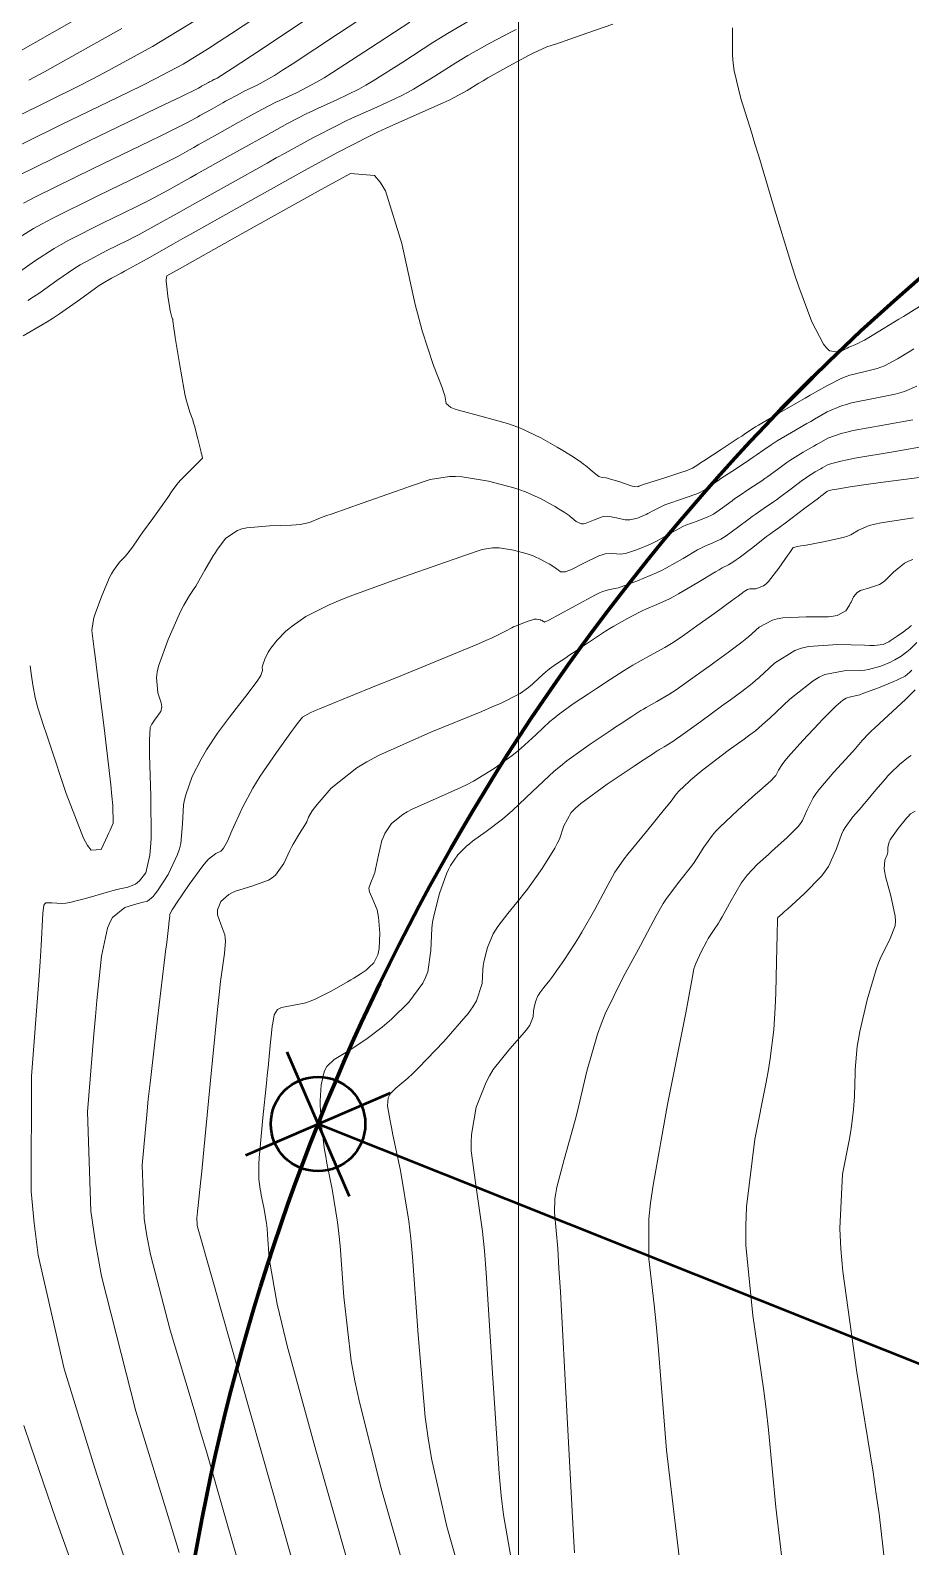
# Model space of a CAD drawing. Header units: millimetres. Extents: x 837475 to 838477, y 1189012 to 1191015.
# Drawn here: x 837651 to 837697, y 1190123.2 to 1190202.4 of the extents above; entities that cross this region are included whole.
import ezdxf

# ---------------------------------------------------------------- set-up
doc = ezdxf.new("R2010")
doc.units = ezdxf.units.MM
doc.header["$LTSCALE"] = 0.3
for name, color, linetype, lineweight in [('Abscisado 100m', 250, 'Continuous', 50), ('COORD', 253, 'Continuous', 20), ('VIA_Curvas', 250, 'Continuous', 80)]:
    doc.layers.add(name, color=color, linetype=linetype, lineweight=lineweight)
doc.layers.add('COTAS 10', color=7, linetype='Continuous', lineweight=9, true_color=0x6e3e2d)
doc.layers.add('COTAS INT', color=7, linetype='Continuous', lineweight=5, true_color=0x9fa19f)

msp = doc.modelspace()

# ---------------------------------------------------------------- linework, layer by layer
at = {"layer": 'Abscisado 100m'}
for p, q in [((837664.418, 1190149.011, 1705.277), (837667.663, 1190141.459, 1705.277)), ((837662.265, 1190143.612, 1705.277), (837669.817, 1190146.857, 1705.277)), ((837666.041, 1190145.235, 1705.277), (837714.683, 1190125.832, 1705.277))]:
    msp.add_line(p, q, dxfattribs=at)
msp.add_circle((837666.041, 1190145.235, 1705.277), 2.466, dxfattribs=at)
at = {"layer": 'COORD'}
msp.add_line((837676.514, 1189013.872), (837676.514, 1191013.872), dxfattribs=at)
at = {"layer": 'COTAS 10'}
for points in [[(837650.072, 1190191.299), (837651.192, 1190191.998), (837651.646, 1190192.246), (837652.162, 1190192.519), (837654.543, 1190193.704), (837656.88, 1190194.837), (837657.368, 1190195.077), (837657.787, 1190195.285), (837658.725, 1190195.769), (837659.339, 1190196.114), (837659.553, 1190196.234), (837659.786, 1190196.365), (837660.789, 1190196.928), (837661.836, 1190197.512), (837662.097, 1190197.657), (837662.345, 1190197.793), (837663.136, 1190198.225), (837663.845, 1190198.591), (837664.041, 1190198.687), (837664.238, 1190198.781), (837664.948, 1190199.098), (837665.969, 1190199.64), (837666.361, 1190199.875), (837666.801, 1190200.147), (837668.788, 1190201.436), (837670.835, 1190202.776)], [(837655.79, 1190202.441), (837652.604, 1190200.646), (837651.761, 1190200.19), (837650.934, 1190199.753)], [(837655.966, 1190122.45), (837655.067, 1190125.151), (837654.74, 1190126.175), (837654.379, 1190127.32), (837652.795, 1190132.45), (837651.435, 1190138.392), (837651.215, 1190140.047), (837651.064, 1190141.706), (837651.085, 1190147.737), (837651.456, 1190152.724), (837651.527, 1190153.726), (837651.582, 1190154.563), (837651.665, 1190156.22), (837651.731, 1190156.663), (837651.776, 1190156.736), (837651.833, 1190156.786), (837652.135, 1190156.787), (837652.666, 1190156.743), (837652.867, 1190156.765), (837653.091, 1190156.802), (837654.094, 1190157.06), (837655.107, 1190157.36), (837655.337, 1190157.423), (837655.545, 1190157.478), (837656.115, 1190157.607), (837656.517, 1190157.766), (837656.62, 1190157.839), (837656.719, 1190157.926), (837657.045, 1190158.347), (837657.268, 1190159.269), (837657.302, 1190159.672), (837657.324, 1190160.139), (837657.304, 1190162.356), (837657.242, 1190164.51), (837657.237, 1190164.936), (837657.237, 1190165.288), (837657.284, 1190165.946), (837657.373, 1190166.12), (837657.4, 1190166.167), (837657.428, 1190166.213), (837657.537, 1190166.377), (837657.654, 1190166.536), (837657.687, 1190166.58), (837657.72, 1190166.623), (837657.84, 1190166.776), (837657.889, 1190167.018), (837657.876, 1190167.117), (837657.852, 1190167.23), (837657.673, 1190167.751), (837657.601, 1190168.55), (837657.645, 1190168.837), (837657.718, 1190169.152), (837658.21, 1190170.531), (837658.791, 1190171.837), (837658.919, 1190172.107), (837659.034, 1190172.338), (837659.328, 1190172.842), (837659.574, 1190173.195), (837659.658, 1190173.33), (837659.749, 1190173.481), (837660.134, 1190174.164), (837660.563, 1190174.898), (837660.681, 1190175.082), (837660.799, 1190175.257), (837661.225, 1190175.82), (837661.833, 1190176.231), (837662.067, 1190176.31), (837662.329, 1190176.374), (837663.51, 1190176.481), (837664.659, 1190176.513), (837664.901, 1190176.53), (837665.111, 1190176.551), (837665.591, 1190176.654), (837666.175, 1190176.886), (837666.449, 1190176.988), (837666.773, 1190177.105), (837668.346, 1190177.664), (837670.042, 1190178.255), (837670.442, 1190178.393), (837670.812, 1190178.52), (837671.895, 1190178.884), (837672.902, 1190179.049), (837673.222, 1190179.05), (837673.561, 1190179.032), (837674.938, 1190178.806), (837676.271, 1190178.451), (837676.582, 1190178.352), (837676.869, 1190178.252), (837677.694, 1190177.886), (837678.279, 1190177.554), (837678.414, 1190177.476), (837678.538, 1190177.403), (837678.886, 1190177.187), (837679.15, 1190177.004), (837679.22, 1190176.951), (837679.289, 1190176.898), (837679.526, 1190176.698), (837679.801, 1190176.585), (837679.894, 1190176.585), (837679.994, 1190176.6), (837680.415, 1190176.769), (837680.884, 1190176.946), (837681.015, 1190176.965), (837681.147, 1190176.972), (837681.623, 1190176.891), (837682.082, 1190176.787), (837682.202, 1190176.78), (837682.318, 1190176.782), (837682.714, 1190176.868), (837683.078, 1190177.023), (837683.174, 1190177.069), (837683.268, 1190177.116), (837683.592, 1190177.299), (837684, 1190177.502), (837684.148, 1190177.562), (837684.31, 1190177.625), (837685.019, 1190177.864), (837685.718, 1190178.106), (837685.874, 1190178.17), (837686.014, 1190178.232), (837686.381, 1190178.446), (837686.763, 1190178.722), (837686.911, 1190178.824), (837687.078, 1190178.937), (837687.834, 1190179.437), (837688.594, 1190179.938), (837688.764, 1190180.052), (837688.915, 1190180.155), (837689.311, 1190180.438), (837689.702, 1190180.707), (837689.85, 1190180.801), (837690.015, 1190180.904), (837690.754, 1190181.345), (837691.559, 1190181.811), (837691.765, 1190181.93), (837691.965, 1190182.045), (837692.628, 1190182.42), (837693.374, 1190182.739), (837693.627, 1190182.817), (837693.898, 1190182.892), (837695.045, 1190183.127), (837696.167, 1190183.353), (837696.423, 1190183.422), (837696.656, 1190183.493), (837697.301, 1190183.775)], [(837697.091, 1190174.721), (837696.861, 1190174.631), (837696.653, 1190174.529), (837696.084, 1190174.058), (837695.633, 1190173.596), (837695.5, 1190173.5), (837695.362, 1190173.416), (837694.835, 1190173.228), (837694.37, 1190173.096), (837694.273, 1190173.049), (837694.189, 1190172.996), (837693.998, 1190172.764), (837693.874, 1190172.491), (837693.832, 1190172.412), (837693.787, 1190172.332), (837693.594, 1190172.03), (837693.147, 1190171.792), (837692.941, 1190171.752), (837692.7, 1190171.723), (837691.529, 1190171.713), (837690.3, 1190171.669), (837690.021, 1190171.619), (837689.769, 1190171.552), (837689.08, 1190171.175), (837688.519, 1190170.681), (837688.347, 1190170.54), (837688.168, 1190170.397), (837687.463, 1190169.869), (837686.703, 1190169.322), (837686.489, 1190169.168), (837686.275, 1190169.012), (837685.489, 1190168.44), (837684.736, 1190167.913), (837684.542, 1190167.785), (837684.354, 1190167.666), (837683.73, 1190167.3), (837683.174, 1190166.991), (837683.029, 1190166.906), (837682.89, 1190166.822), (837682.42, 1190166.522), (837681.819, 1190166.12), (837681.597, 1190165.971), (837681.349, 1190165.807), (837680.253, 1190165.079), (837679.027, 1190164.193), (837678.699, 1190163.929), (837678.374, 1190163.656), (837677.241, 1190162.605), (837676.198, 1190161.611), (837675.931, 1190161.376), (837675.674, 1190161.158), (837674.822, 1190160.512), (837674.113, 1190160.002), (837673.945, 1190159.868), (837673.79, 1190159.738), (837673.332, 1190159.298), (837672.957, 1190158.732), (837672.853, 1190158.524), (837672.749, 1190158.292), (837672.376, 1190157.268), (837672.081, 1190156.1), (837672.026, 1190155.778), (837671.984, 1190155.456), (837671.929, 1190154.299), (837671.766, 1190153.182), (837671.657, 1190152.886), (837671.518, 1190152.596), (837670.785, 1190151.597), (837669.881, 1190150.713), (837669.637, 1190150.496), (837669.394, 1190150.291), (837668.537, 1190149.65), (837667.771, 1190149.147), (837667.586, 1190149.029), (837667.413, 1190148.92), (837666.884, 1190148.602), (837666.505, 1190148.243), (837666.425, 1190148.107), (837666.357, 1190147.956), (837666.203, 1190147.278), (837666.158, 1190146.452), (837666.159, 1190146.206), (837666.166, 1190145.953), (837666.237, 1190144.981), (837666.386, 1190143.878), (837666.442, 1190143.544), (837666.504, 1190143.197), (837666.78, 1190141.839), (837667.064, 1190140.1), (837667.132, 1190139.513), (837667.194, 1190138.88), (837667.38, 1190136.211), (837667.775, 1190132.873), (837667.969, 1190131.817), (837668.2, 1190130.704), (837669.342, 1190126.211), (837670.605, 1190121.769)], [(837697.003, 1190164.484), (837696.866, 1190164.392), (837696.393, 1190164.012), (837695.926, 1190163.555), (837695.794, 1190163.414), (837695.66, 1190163.266), (837695.167, 1190162.682), (837694.677, 1190162.087), (837694.546, 1190161.932), (837694.416, 1190161.782), (837693.963, 1190161.277), (837693.562, 1190160.726), (837693.464, 1190160.546), (837693.373, 1190160.355), (837693.094, 1190159.566), (837692.692, 1190158.685), (837692.523, 1190158.435), (837692.33, 1190158.182), (837691.425, 1190157.246), (837690.566, 1190156.477), (837690.401, 1190156.329), (837690.268, 1190156.209), (837690.05, 1190156.01), (837690.041, 1190155.996), (837690.039, 1190155.992), (837690.037, 1190155.989), (837690.033, 1190155.979), (837690.024, 1190155.624), (837690.019, 1190155.404), (837690.012, 1190155.131), (837689.98, 1190153.704), (837689.935, 1190152.081), (837689.92, 1190151.684), (837689.905, 1190151.311), (837689.843, 1190150.153), (837689.65, 1190148.663), (837689.552, 1190148.08), (837689.435, 1190147.423), (837688.853, 1190144.434), (837688.407, 1190140.91), (837688.375, 1190139.916), (837688.383, 1190138.914), (837688.746, 1190135.23), (837689.307, 1190131.423), (837689.44, 1190130.344), (837689.565, 1190129.255), (837689.935, 1190125.23), (837690.389, 1190121.401)]]:
    msp.add_lwpolyline(points, dxfattribs=at)
at = {"layer": 'COTAS INT'}
for points in [[(837649.072, 1190195.678), (837652.576, 1190197.391), (837656.143, 1190199.123), (837656.891, 1190199.493), (837657.535, 1190199.815), (837658.998, 1190200.581), (837660.322, 1190201.409), (837660.88, 1190201.77), (837661.52, 1190202.188), (837664.521, 1190204.173)], [(837650.656, 1190193.321), (837651.286, 1190193.646), (837654.305, 1190195.134), (837657.255, 1190196.559), (837657.842, 1190196.845), (837658.33, 1190197.083), (837659.262, 1190197.55), (837659.617, 1190197.75), (837659.741, 1190197.82), (837659.876, 1190197.896), (837660.457, 1190198.222), (837661.063, 1190198.56), (837661.214, 1190198.643), (837661.357, 1190198.722), (837661.815, 1190198.972), (837662.226, 1190199.184), (837662.34, 1190199.24), (837662.453, 1190199.294), (837662.865, 1190199.478), (837663.766, 1190199.998), (837664.188, 1190200.264), (837664.686, 1190200.583), (837667.109, 1190202.177), (837669.636, 1190203.839)], [(837650.138, 1190201.062), (837654.186, 1190203.371)], [(837659.66, 1190202.879), (837657.394, 1190201.511), (837655.069, 1190200.231), (837654.326, 1190199.842), (837653.539, 1190199.438), (837650.334, 1190197.856)], [(837650.384, 1190189.684), (837651.242, 1190190.289), (837652.27, 1190190.961), (837652.636, 1190191.171), (837653.037, 1190191.392), (837654.781, 1190192.274), (837656.505, 1190193.116), (837656.893, 1190193.31), (837657.244, 1190193.487), (837658.188, 1190193.987), (837659.06, 1190194.478), (837659.365, 1190194.649), (837659.696, 1190194.835), (837661.122, 1190195.635), (837662.609, 1190196.465), (837662.979, 1190196.67), (837663.332, 1190196.864), (837664.456, 1190197.477), (837665.464, 1190197.998), (837665.743, 1190198.134), (837666.022, 1190198.267), (837667.031, 1190198.718), (837668.172, 1190199.282), (837668.534, 1190199.485), (837668.917, 1190199.71), (837670.467, 1190200.694), (837672.034, 1190201.713), (837672.428, 1190201.96), (837672.804, 1190202.191), (837674.019, 1190202.898)], [(837665.43, 1190202.919), (837662.57, 1190201.02), (837662.015, 1190200.653), (837661.562, 1190200.356), (837660.781, 1190199.858), (837660.669, 1190199.807), (837660.638, 1190199.793), (837660.607, 1190199.778), (837660.495, 1190199.72), (837660.37, 1190199.652), (837660.331, 1190199.63), (837660.29, 1190199.607), (837660.125, 1190199.515), (837659.966, 1190199.426), (837659.929, 1190199.405), (837659.896, 1190199.386), (837659.799, 1190199.332), (837658.873, 1190198.881), (837658.316, 1190198.612), (837657.63, 1190198.281), (837654.066, 1190196.564), (837650.411, 1190194.774)], [(837681.425, 1190202.67), (837680.077, 1190202.198), (837678.941, 1190201.803), (837678.698, 1190201.719), (837678.487, 1190201.647), (837677.987, 1190201.48), (837677.502, 1190201.269), (837677.302, 1190201.17), (837677.072, 1190201.052), (837676.003, 1190200.477), (837674.905, 1190199.862), (837674.656, 1190199.719), (837674.432, 1190199.588), (837673.824, 1190199.211), (837673.148, 1190198.837), (837672.881, 1190198.707), (837672.579, 1190198.565), (837671.198, 1190197.958), (837669.591, 1190197.24), (837669.146, 1190197.029), (837668.702, 1190196.812), (837667.097, 1190195.982), (837665.306, 1190195.006), (837664.745, 1190194.696), (837664.155, 1190194.37), (837661.787, 1190193.048), (837659.516, 1190191.774), (837658.988, 1190191.478), (837658.503, 1190191.205), (837657.115, 1190190.424), (837656.158, 1190189.891), (837655.945, 1190189.775), (837655.755, 1190189.672), (837655.258, 1190189.415), (837654.788, 1190189.137), (837654.616, 1190189.021), (837654.425, 1190188.888), (837653.582, 1190188.268), (837652.545, 1190187.537), (837652.232, 1190187.335), (837651.908, 1190187.132), (837650.644, 1190186.4)], [(837676.389, 1190202.388), (837676.112, 1190202.258), (837675.011, 1190201.687), (837673.854, 1190201.027), (837673.542, 1190200.839), (837673.233, 1190200.65), (837672.145, 1190199.953), (837671.033, 1190199.274), (837670.708, 1190199.096), (837670.375, 1190198.923), (837669.114, 1190198.338), (837667.807, 1190197.754), (837667.445, 1190197.582), (837667.083, 1190197.405), (837665.776, 1190196.73), (837664.319, 1190195.935), (837663.862, 1190195.683), (837663.382, 1190195.417), (837661.454, 1190194.342), (837659.606, 1190193.305), (837659.176, 1190193.063), (837658.782, 1190192.842), (837657.651, 1190192.206), (837656.701, 1190191.689), (837656.419, 1190191.542), (837656.13, 1190191.394), (837655.019, 1190190.845), (837653.913, 1190190.264), (837653.626, 1190190.096), (837653.347, 1190189.924), (837652.412, 1190189.278), (837651.465, 1190188.611), (837651.179, 1190188.426), (837650.883, 1190188.24)], [(837697.445, 1190187.93), (837696.604, 1190187.413), (837696.37, 1190187.269), (837696.135, 1190187.125), (837695.279, 1190186.603), (837694.564, 1190186.177), (837694.417, 1190186.094), (837694.293, 1190186.027), (837694.027, 1190185.908), (837693.835, 1190185.839), (837693.756, 1190185.802), (837693.667, 1190185.758), (837693.254, 1190185.536), (837692.741, 1190185.616), (837692.588, 1190185.762), (837692.432, 1190185.961), (837691.83, 1190187.13), (837691.146, 1190188.955), (837690.937, 1190189.569), (837690.72, 1190190.23), (837689.868, 1190193.009), (837689.048, 1190195.774), (837688.852, 1190196.425), (837688.669, 1190197.027), (837688.12, 1190198.792), (837687.771, 1190200.235), (837687.714, 1190200.635), (837687.675, 1190201.035), (837687.676, 1190202.479)], [(837697.147, 1190185.713), (837696.962, 1190185.6), (837696.29, 1190185.189), (837695.61, 1190184.835), (837695.42, 1190184.758), (837695.23, 1190184.69), (837694.536, 1190184.517), (837693.815, 1190184.337), (837693.607, 1190184.263), (837693.396, 1190184.179), (837692.605, 1190183.79), (837691.731, 1190183.296), (837691.468, 1190183.145), (837691.196, 1190182.988), (837690.135, 1190182.373), (837689.217, 1190181.834), (837689.034, 1190181.726), (837688.882, 1190181.635), (837688.593, 1190181.453), (837688.309, 1190181.26), (837688.16, 1190181.162), (837687.981, 1190181.044), (837687.082, 1190180.457), (837686.187, 1190179.872), (837686.01, 1190179.756), (837685.865, 1190179.66), (837685.597, 1190179.479), (837685.343, 1190179.374), (837685.206, 1190179.327), (837685.04, 1190179.272), (837684.202, 1190179.004), (837683.368, 1190178.742), (837683.205, 1190178.69), (837683.071, 1190178.646), (837682.835, 1190178.562), (837682.789, 1190178.536), (837682.776, 1190178.529), (837682.762, 1190178.523), (837682.711, 1190178.501), (837682.539, 1190178.528), (837682.45, 1190178.553), (837682.343, 1190178.585), (837681.805, 1190178.762), (837681.264, 1190178.935), (837681.154, 1190178.965), (837681.062, 1190178.986), (837680.875, 1190178.998), (837680.751, 1190179.024), (837680.698, 1190179.054), (837680.638, 1190179.095), (837680.354, 1190179.328), (837680.007, 1190179.621), (837679.907, 1190179.699), (837679.804, 1190179.776), (837679.418, 1190180.044), (837678.908, 1190180.36), (837678.727, 1190180.466), (837678.53, 1190180.582), (837677.672, 1190181.068), (837676.604, 1190181.57), (837676.273, 1190181.696), (837675.926, 1190181.816), (837674.548, 1190182.201), (837673.369, 1190182.514), (837673.149, 1190182.589), (837672.975, 1190182.658), (837672.728, 1190182.864), (837672.659, 1190183.272), (837672.597, 1190183.469), (837672.517, 1190183.701), (837672.071, 1190184.843), (837671.472, 1190186.658), (837671.296, 1190187.315), (837671.115, 1190188.039), (837670.421, 1190191.21), (837669.57, 1190193.967), (837669.289, 1190194.429), (837668.989, 1190194.761), (837667.742, 1190194.871), (837666.044, 1190193.942), (837665.459, 1190193.619), (837664.824, 1190193.266), (837662.119, 1190191.755), (837658.807, 1190189.897), (837658.151, 1190189.529), (837658.111, 1190189.34), (837658.114, 1190189.236), (837658.122, 1190189.11), (837658.201, 1190188.471), (837658.305, 1190187.823), (837658.328, 1190187.693), (837658.35, 1190187.583), (837658.41, 1190187.363), (837658.446, 1190187.284), (837658.453, 1190187.263), (837658.458, 1190187.242), (837658.465, 1190187.172), (837658.515, 1190186.791), (837658.548, 1190186.575), (837658.589, 1190186.311), (837658.804, 1190184.957), (837659.05, 1190183.552), (837659.11, 1190183.256), (837659.167, 1190183.001), (837659.343, 1190182.413), (837659.502, 1190182.001), (837659.548, 1190181.857), (837659.595, 1190181.699), (837659.772, 1190181.019), (837659.919, 1190180.398), (837659.947, 1190180.278), (837659.97, 1190180.18), (837660.005, 1190180.013), (837659.901, 1190179.895), (837659.835, 1190179.828), (837659.753, 1190179.746), (837659.323, 1190179.328), (837658.859, 1190178.856), (837658.756, 1190178.741), (837658.663, 1190178.633), (837658.419, 1190178.3), (837658.16, 1190177.905), (837658.058, 1190177.757), (837657.943, 1190177.593), (837657.419, 1190176.864), (837656.885, 1190176.125), (837656.763, 1190175.955), (837656.653, 1190175.8), (837656.351, 1190175.365), (837656.111, 1190175.039), (837656.039, 1190174.954), (837655.966, 1190174.87), (837655.684, 1190174.584), (837655.362, 1190174.148), (837655.262, 1190173.969), (837655.159, 1190173.766), (837654.749, 1190172.823), (837654.404, 1190171.872), (837654.341, 1190171.663), (837654.293, 1190171.478), (837654.235, 1190171.006), (837654.354, 1190170.035), (837654.416, 1190169.535), (837654.491, 1190168.934), (837654.868, 1190165.932), (837655.22, 1190162.944), (837655.279, 1190162.352), (837655.322, 1190161.862), (837655.34, 1190160.944), (837655.19, 1190160.582), (837655.127, 1190160.442), (837655.055, 1190160.285), (837654.718, 1190159.578), (837654.195, 1190159.528), (837654.006, 1190159.785), (837653.799, 1190160.16), (837652.889, 1190162.497), (837652.034, 1190165.071), (837651.86, 1190165.596), (837651.714, 1190166.04), (837651.414, 1190166.965), (837651.303, 1190167.375), (837651.275, 1190167.494), (837651.25, 1190167.615), (837651.169, 1190168.071), (837651.101, 1190168.526), (837651.083, 1190168.646), (837651.066, 1190168.764), (837651.007, 1190169.168)], [(837697.104, 1190182.016), (837695.554, 1190181.736), (837693.982, 1190181.447), (837693.646, 1190181.372), (837693.352, 1190181.298), (837692.651, 1190181.049), (837692.199, 1190180.794), (837692.063, 1190180.716), (837691.922, 1190180.634), (837691.373, 1190180.316), (837690.814, 1190179.973), (837690.666, 1190179.877), (837690.522, 1190179.78), (837690.029, 1190179.423), (837689.521, 1190179.049), (837689.367, 1190178.941), (837689.208, 1190178.831), (837688.587, 1190178.416), (837687.969, 1190178.002), (837687.811, 1190177.892), (837687.66, 1190177.784), (837687.165, 1190177.413), (837686.685, 1190177.09), (837686.543, 1190177.012), (837686.396, 1190176.94), (837685.836, 1190176.724), (837685.252, 1190176.507), (837685.09, 1190176.435), (837684.929, 1190176.358), (837684.349, 1190176.036), (837683.747, 1190175.697), (837683.572, 1190175.608), (837683.393, 1190175.523), (837682.718, 1190175.235), (837682.097, 1190175.036), (837681.953, 1190175.007), (837681.82, 1190174.99), (837681.441, 1190175.02), (837681.029, 1190175.009), (837680.877, 1190174.966), (837680.707, 1190174.905), (837679.954, 1190174.54), (837679.237, 1190174.176), (837679.09, 1190174.116), (837678.964, 1190174.074), (837678.697, 1190174.068), (837678.57, 1190174.175), (837678.533, 1190174.203), (837678.496, 1190174.232), (837678.354, 1190174.33), (837678.168, 1190174.445), (837678.101, 1190174.485), (837678.029, 1190174.527), (837677.715, 1190174.705), (837677.273, 1190174.901), (837677.12, 1190174.954), (837676.953, 1190175.008), (837676.238, 1190175.198), (837675.5, 1190175.319), (837675.319, 1190175.328), (837675.147, 1190175.328), (837674.608, 1190175.239), (837673.644, 1190174.91), (837673.205, 1190174.757), (837672.691, 1190174.578), (837670.212, 1190173.711), (837667.669, 1190172.774), (837667.115, 1190172.551), (837666.626, 1190172.344), (837665.4, 1190171.731), (837664.684, 1190171.234), (837664.516, 1190171.101), (837664.36, 1190170.97), (837663.909, 1190170.51), (837663.585, 1190170.085), (837663.512, 1190169.976), (837663.444, 1190169.869), (837663.257, 1190169.514), (837663.153, 1190169.221), (837663.137, 1190169.154), (837663.128, 1190169.093), (837663.143, 1190168.924), (837663.061, 1190168.663), (837662.99, 1190168.545), (837662.899, 1190168.406), (837662.395, 1190167.74), (837661.761, 1190166.933), (837661.588, 1190166.707), (837661.415, 1190166.479), (837660.801, 1190165.642), (837660.227, 1190164.78), (837660.08, 1190164.536), (837659.938, 1190164.289), (837659.472, 1190163.376), (837659.132, 1190162.431), (837659.07, 1190162.164), (837659.023, 1190161.895), (837658.968, 1190160.902), (837658.875, 1190159.884), (837658.803, 1190159.599), (837658.711, 1190159.313), (837658.213, 1190158.267), (837657.666, 1190157.412), (837657.544, 1190157.246), (837657.435, 1190157.11), (837657.146, 1190156.875), (837656.837, 1190156.802), (837656.714, 1190156.769), (837656.577, 1190156.73), (837655.947, 1190156.542), (837655.315, 1190156.015), (837655.176, 1190155.763), (837655.053, 1190155.465), (837654.736, 1190154.002), (837654.493, 1190151.683), (837654.416, 1190150.844), (837654.335, 1190149.92), (837654.009, 1190145.875), (837654.182, 1190140.679), (837654.416, 1190139.029), (837654.73, 1190137.289), (837656.536, 1190130.243), (837658.425, 1190124.06), (837658.791, 1190122.864)], [(837698.041, 1190180.679), (837696.063, 1190180.346), (837694.065, 1190180.002), (837693.665, 1190179.926), (837693.33, 1190179.858), (837692.674, 1190179.679), (837692.432, 1190179.542), (837692.36, 1190179.501), (837692.284, 1190179.458), (837691.991, 1190179.288), (837691.612, 1190179.043), (837691.483, 1190178.952), (837691.342, 1190178.852), (837690.747, 1190178.408), (837690.127, 1190177.944), (837689.971, 1190177.831), (837689.821, 1190177.724), (837689.339, 1190177.396), (837688.859, 1190177.066), (837688.712, 1190176.96), (837688.558, 1190176.846), (837687.95, 1190176.38), (837687.356, 1190175.947), (837687.211, 1190175.855), (837687.075, 1190175.775), (837686.653, 1190175.583), (837686.194, 1190175.39), (837686.033, 1190175.308), (837685.858, 1190175.214), (837685.106, 1190174.773), (837684.226, 1190174.277), (837683.97, 1190174.148), (837683.709, 1190174.023), (837682.722, 1190173.602), (837681.876, 1190173.29), (837681.704, 1190173.235), (837681.559, 1190173.192), (837681.259, 1190173.149), (837680.912, 1190173.047), (837680.738, 1190172.967), (837680.53, 1190172.865), (837679.494, 1190172.311), (837678.48, 1190171.752), (837678.285, 1190171.647), (837678.128, 1190171.563), (837677.868, 1190171.438), (837677.851, 1190171.452), (837677.841, 1190171.46), (837677.822, 1190171.473), (837677.797, 1190171.488), (837677.789, 1190171.494), (837677.779, 1190171.499), (837677.737, 1190171.523), (837677.677, 1190171.549), (837677.657, 1190171.557), (837677.634, 1190171.564), (837677.538, 1190171.589), (837677.439, 1190171.606), (837677.415, 1190171.607), (837677.392, 1190171.607), (837677.32, 1190171.595), (837677.19, 1190171.551), (837677.131, 1190171.53), (837677.062, 1190171.506), (837676.73, 1190171.39), (837676.35, 1190171.239), (837676.251, 1190171.194), (837676.155, 1190171.147), (837675.832, 1190170.964), (837675.139, 1190170.625), (837674.81, 1190170.48), (837674.421, 1190170.313), (837672.522, 1190169.523), (837670.358, 1190168.642), (837669.801, 1190168.416), (837669.264, 1190168.199), (837667.478, 1190167.481), (837666.12, 1190166.924), (837665.852, 1190166.807), (837665.631, 1190166.707), (837665.223, 1190166.483), (837664.954, 1190166.131), (837664.82, 1190165.949), (837664.661, 1190165.732), (837663.875, 1190164.644), (837663.024, 1190163.397), (837662.824, 1190163.079), (837662.64, 1190162.773), (837662.106, 1190161.765), (837661.72, 1190160.929), (837661.631, 1190160.731), (837661.548, 1190160.547), (837661.31, 1190160.004), (837661.102, 1190159.631), (837661.039, 1190159.555), (837660.973, 1190159.49), (837660.714, 1190159.354), (837660.331, 1190159.069), (837660.188, 1190158.911), (837660.027, 1190158.718), (837659.312, 1190157.737), (837658.654, 1190156.762), (837658.53, 1190156.573), (837658.431, 1190156.419), (837658.284, 1190156.158), (837658.297, 1190156.124), (837658.299, 1190156.104), (837658.296, 1190156.065), (837658.283, 1190155.976), (837658.279, 1190155.935), (837658.274, 1190155.886), (837658.25, 1190155.649), (837658.143, 1190154.721), (837658.084, 1190154.236), (837658.014, 1190153.652), (837657.657, 1190150.721), (837657.269, 1190147.373), (837657.179, 1190146.527), (837657.096, 1190145.716), (837656.862, 1190143.077), (837656.972, 1190140.292), (837657.107, 1190139.387), (837657.287, 1190138.426), (837658.313, 1190134.472), (837659.57, 1190130.305), (837659.896, 1190129.209), (837660.212, 1190128.137), (837661.271, 1190124.472), (837662.369, 1190120.615)], [(837664.647, 1190122.646), (837660.975, 1190135.556), (837660.636, 1190136.746), (837660.357, 1190137.725), (837659.847, 1190139.497), (837659.753, 1190139.857), (837659.737, 1190139.944), (837659.725, 1190140.027), (837659.715, 1190140.28), (837659.736, 1190140.52), (837659.744, 1190140.593), (837659.752, 1190140.67), (837659.787, 1190140.975), (837659.906, 1190142.147), (837659.967, 1190142.772), (837660.04, 1190143.526), (837660.405, 1190147.333), (837660.79, 1190151.208), (837660.875, 1190152.005), (837660.951, 1190152.683), (837661.152, 1190154.135), (837661.209, 1190154.778), (837661.196, 1190154.946), (837661.169, 1190155.109), (837660.968, 1190155.662), (837660.794, 1190156.164), (837660.785, 1190156.295), (837660.792, 1190156.422), (837660.96, 1190156.852), (837661.379, 1190157.222), (837661.545, 1190157.312), (837661.733, 1190157.396), (837662.593, 1190157.653), (837663.458, 1190157.97), (837663.649, 1190158.091), (837663.819, 1190158.228), (837664.259, 1190158.844), (837664.568, 1190159.516), (837664.656, 1190159.687), (837664.745, 1190159.853), (837665.075, 1190160.399), (837665.35, 1190160.837), (837665.405, 1190160.935), (837665.45, 1190161.023), (837665.537, 1190161.254), (837665.735, 1190161.586), (837665.85, 1190161.737), (837665.991, 1190161.914), (837666.719, 1190162.766), (837668.065, 1190163.835), (837668.597, 1190164.149), (837669.197, 1190164.47), (837671.937, 1190165.695), (837674.59, 1190166.78), (837675.136, 1190167.014), (837675.6, 1190167.218), (837676.591, 1190167.715), (837677.022, 1190168.027), (837677.132, 1190168.115), (837677.239, 1190168.203), (837677.592, 1190168.528), (837677.928, 1190168.84), (837678.025, 1190168.921), (837678.122, 1190168.999), (837678.486, 1190169.262), (837678.971, 1190169.585), (837679.144, 1190169.702), (837679.335, 1190169.829), (837680.165, 1190170.387), (837681.05, 1190170.965), (837681.275, 1190171.105), (837681.491, 1190171.237), (837682.198, 1190171.641), (837682.829, 1190171.964), (837682.997, 1190172.044), (837683.163, 1190172.12), (837683.735, 1190172.361), (837684.398, 1190172.668), (837684.621, 1190172.786), (837684.86, 1190172.918), (837685.864, 1190173.51), (837686.787, 1190174.07), (837686.976, 1190174.181), (837687.136, 1190174.272), (837687.471, 1190174.443), (837687.753, 1190174.609), (837687.879, 1190174.698), (837688.027, 1190174.805), (837688.734, 1190175.347), (837689.456, 1190175.908), (837689.613, 1190176.027), (837689.75, 1190176.131), (837690.091, 1190176.375), (837690.435, 1190176.618), (837690.574, 1190176.721), (837690.733, 1190176.839), (837691.465, 1190177.393), (837692.163, 1190177.925), (837692.299, 1190178.028), (837692.411, 1190178.112), (837692.61, 1190178.259), (837692.647, 1190178.281), (837692.657, 1190178.286), (837692.666, 1190178.291), (837692.697, 1190178.309), (837692.888, 1190178.349), (837692.998, 1190178.369), (837693.134, 1190178.392), (837693.831, 1190178.508), (837694.906, 1190178.668), (837695.28, 1190178.72), (837695.688, 1190178.775), (837697.434, 1190178.998)], [(837697.134, 1190176.892), (837695.443, 1190176.637), (837695.104, 1190176.567), (837694.82, 1190176.496), (837694.26, 1190176.243), (837693.86, 1190175.995), (837693.678, 1190175.928), (837693.464, 1190175.863), (837692.433, 1190175.634), (837691.44, 1190175.454), (837691.25, 1190175.42), (837691.098, 1190175.392), (837690.856, 1190175.347), (837690.74, 1190175.179), (837690.668, 1190175.074), (837690.578, 1190174.943), (837690.106, 1190174.257), (837689.565, 1190173.574), (837689.431, 1190173.445), (837689.304, 1190173.342), (837688.903, 1190173.188), (837688.591, 1190173.177), (837688.52, 1190173.164), (837688.456, 1190173.148), (837688.282, 1190173.052), (837687.968, 1190172.803), (837687.816, 1190172.69), (837687.636, 1190172.558), (837686.753, 1190171.919), (837685.827, 1190171.255), (837685.621, 1190171.106), (837685.437, 1190170.973), (837684.951, 1190170.621), (837684.495, 1190170.323), (837684.33, 1190170.224), (837684.147, 1190170.118), (837683.344, 1190169.675), (837682.473, 1190169.189), (837682.247, 1190169.057), (837682.028, 1190168.925), (837681.293, 1190168.454), (837680.577, 1190167.974), (837680.16, 1190167.696), (837679.37, 1190167.171), (837678.575, 1190166.596), (837678.362, 1190166.425), (837678.151, 1190166.248), (837677.416, 1190165.566), (837676.645, 1190164.858), (837676.413, 1190164.665), (837676.172, 1190164.474), (837675.23, 1190163.793), (837674.155, 1190163.142), (837673.829, 1190162.97), (837673.491, 1190162.801), (837672.168, 1190162.219), (837670.963, 1190161.68), (837670.699, 1190161.539), (837670.466, 1190161.401), (837669.873, 1190160.931), (837669.529, 1190160.404), (837669.451, 1190160.23), (837669.381, 1190160.044), (837669.193, 1190159.272), (837669.047, 1190158.536), (837669.004, 1190158.373), (837668.96, 1190158.227), (837668.791, 1190157.847), (837668.702, 1190157.548), (837668.707, 1190157.453), (837668.727, 1190157.353), (837668.907, 1190156.95), (837669.124, 1190156.416), (837669.168, 1190156.234), (837669.203, 1190156.037), (837669.27, 1190155.203), (837669.232, 1190154.399), (837669.201, 1190154.221), (837669.163, 1190154.063), (837668.952, 1190153.656), (837668.689, 1190153.399), (837668.618, 1190153.336), (837668.547, 1190153.276), (837668.298, 1190153.09), (837667.914, 1190152.851), (837667.758, 1190152.759), (837667.581, 1190152.655), (837666.763, 1190152.184), (837665.861, 1190151.734), (837665.632, 1190151.643), (837665.411, 1190151.568), (837664.684, 1190151.417), (837664.132, 1190151.311), (837664.021, 1190151.263), (837663.928, 1190151.208), (837663.744, 1190150.944), (837663.673, 1190150.505), (837663.651, 1190150.34), (837663.629, 1190150.156), (837663.544, 1190149.335), (837663.43, 1190148.18), (837663.39, 1190147.786), (837663.347, 1190147.36), (837663.159, 1190145.552), (837662.999, 1190143.835), (837662.973, 1190143.466), (837662.954, 1190143.143), (837662.954, 1190142.359), (837663.025, 1190141.837), (837663.052, 1190141.679), (837663.081, 1190141.514), (837663.211, 1190140.871), (837663.346, 1190140.047), (837663.378, 1190139.769), (837663.408, 1190139.469), (837663.496, 1190138.205), (837663.912, 1190135.817), (837664.149, 1190134.808), (837664.438, 1190133.648), (837665.92, 1190128.205), (837667.589, 1190122.338)], [(837697.032, 1190171.26), (837696.981, 1190171.225), (837696.865, 1190171.136), (837696.738, 1190171.034), (837696.679, 1190170.991), (837696.61, 1190170.941), (837696.275, 1190170.708), (837695.919, 1190170.474), (837695.837, 1190170.423), (837695.762, 1190170.379), (837695.548, 1190170.271), (837695.082, 1190170.231), (837694.848, 1190170.23), (837694.568, 1190170.234), (837693.179, 1190170.281), (837691.647, 1190170.177), (837691.278, 1190170.084), (837690.932, 1190169.964), (837689.879, 1190169.299), (837689.071, 1190168.558), (837688.879, 1190168.389), (837688.701, 1190168.237), (837688.173, 1190167.819), (837687.578, 1190167.389), (837687.357, 1190167.229), (837687.112, 1190167.051), (837686.026, 1190166.259), (837684.977, 1190165.502), (837684.754, 1190165.346), (837684.562, 1190165.213), (837684.115, 1190164.926), (837683.874, 1190164.792), (837683.812, 1190164.755), (837683.751, 1190164.719), (837683.548, 1190164.589), (837683.061, 1190164.265), (837682.823, 1190164.106), (837682.539, 1190163.917), (837681.137, 1190162.987), (837679.756, 1190161.969), (837679.486, 1190161.725), (837679.264, 1190161.497), (837678.867, 1190160.812), (837678.644, 1190160.117), (837678.532, 1190159.884), (837678.398, 1190159.632), (837677.735, 1190158.576), (837676.971, 1190157.502), (837676.774, 1190157.241), (837676.583, 1190156.994), (837675.947, 1190156.233), (837675.422, 1190155.556), (837675.301, 1190155.364), (837675.192, 1190155.168), (837674.886, 1190154.444), (837674.699, 1190153.706), (837674.665, 1190153.502), (837674.638, 1190153.299), (837674.603, 1190152.568), (837674.307, 1190151.66), (837674.116, 1190151.345), (837673.877, 1190151.003), (837672.618, 1190149.538), (837671.279, 1190148.164), (837670.989, 1190147.88), (837670.735, 1190147.636), (837670.112, 1190147.103), (837669.804, 1190146.803), (837669.75, 1190146.707), (837669.709, 1190146.605), (837669.67, 1190146.191), (837669.803, 1190145.397), (837669.87, 1190145.056), (837669.95, 1190144.663), (837670.348, 1190142.807), (837670.782, 1190140.152), (837670.885, 1190139.256), (837670.981, 1190138.29), (837671.265, 1190134.217), (837671.638, 1190129.929), (837671.79, 1190128.826), (837671.963, 1190127.76), (837672.763, 1190124.217), (837673.621, 1190121.201)], [(837697.313, 1190170.376), (837696.956, 1190170.04), (837696.864, 1190169.96), (837696.776, 1190169.886), (837696.487, 1190169.665), (837696.161, 1190169.474), (837696.05, 1190169.418), (837695.931, 1190169.36), (837695.424, 1190169.143), (837694.787, 1190168.97), (837694.585, 1190168.941), (837694.372, 1190168.919), (837693.509, 1190168.909), (837692.506, 1190168.706), (837692.204, 1190168.564), (837691.892, 1190168.384), (837690.677, 1190167.422), (837689.622, 1190166.435), (837689.41, 1190166.239), (837689.233, 1190166.076), (837688.883, 1190165.769), (837688.59, 1190165.557), (837688.449, 1190165.454), (837688.282, 1190165.332), (837687.461, 1190164.733), (837686.559, 1190164.058), (837686.34, 1190163.888), (837686.135, 1190163.726), (837685.507, 1190163.201), (837685.062, 1190162.797), (837684.972, 1190162.711), (837684.897, 1190162.636), (837684.746, 1190162.458), (837684.472, 1190162.096), (837684.32, 1190161.904), (837684.134, 1190161.674), (837683.183, 1190160.514), (837682.219, 1190159.325), (837682.025, 1190159.077), (837681.861, 1190158.864), (837681.532, 1190158.387), (837681.296, 1190157.937), (837681.191, 1190157.742), (837681.069, 1190157.516), (837680.485, 1190156.444), (837679.815, 1190155.259), (837679.638, 1190154.962), (837679.466, 1190154.679), (837678.876, 1190153.768), (837678.373, 1190153.052), (837678.256, 1190152.892), (837678.148, 1190152.748), (837677.838, 1190152.365), (837677.619, 1190152.083), (837677.569, 1190152.003), (837677.523, 1190151.922), (837677.396, 1190151.619), (837677.318, 1190151.312), (837677.303, 1190151.227), (837677.292, 1190151.142), (837677.278, 1190150.837), (837677.093, 1190150.395), (837676.974, 1190150.223), (837676.827, 1190150.03), (837676.05, 1190149.155), (837675.193, 1190148.072), (837674.995, 1190147.748), (837674.813, 1190147.414), (837674.3, 1190146.117), (837674.049, 1190144.684), (837674.033, 1190144.263), (837674.041, 1190143.831), (837674.265, 1190142.187), (837674.629, 1190139.617), (837674.726, 1190138.603), (837674.821, 1190137.457), (837675.149, 1190132.223), (837675.501, 1190126.985), (837675.61, 1190125.835), (837675.725, 1190124.816), (837676.185, 1190122.223)], [(837697.05, 1190168.929), (837696.943, 1190168.831), (837696.698, 1190168.623), (837696.403, 1190168.474), (837696.264, 1190168.412), (837696.1, 1190168.342), (837695.301, 1190168.016), (837694.492, 1190167.709), (837694.322, 1190167.651), (837694.175, 1190167.605), (837693.839, 1190167.536), (837693.611, 1190167.467), (837693.532, 1190167.421), (837693.446, 1190167.363), (837693.08, 1190167.054), (837692.566, 1190166.544), (837692.386, 1190166.36), (837692.191, 1190166.156), (837691.354, 1190165.263), (837690.585, 1190164.406), (837690.434, 1190164.225), (837690.309, 1190164.069), (837690.079, 1190163.707), (837689.984, 1190163.5), (837689.945, 1190163.441), (837689.899, 1190163.381), (837689.683, 1190163.159), (837689.264, 1190162.787), (837689.089, 1190162.632), (837688.889, 1190162.455), (837687.955, 1190161.631), (837687.013, 1190160.741), (837686.808, 1190160.524), (837686.628, 1190160.319), (837686.176, 1190159.683), (837685.808, 1190159.076), (837685.679, 1190158.89), (837685.539, 1190158.695), (837684.938, 1190157.927), (837684.335, 1190157.15), (837684.194, 1190156.95), (837684.064, 1190156.757), (837683.69, 1190156.114), (837683.244, 1190155.257), (837683.068, 1190154.928), (837682.87, 1190154.559), (837681.968, 1190152.899), (837681.04, 1190150.98), (837680.826, 1190150.449), (837680.631, 1190149.917), (837680.08, 1190147.998), (837679.637, 1190146.123), (837679.51, 1190145.619), (837679.38, 1190145.123), (837678.894, 1190143.387), (837678.513, 1190141.933), (837678.449, 1190141.614), (837678.404, 1190141.331), (837678.391, 1190140.614), (837678.554, 1190138.729), (837678.619, 1190137.711), (837678.693, 1190136.477), (837679.033, 1190130.229), (837679.363, 1190124.04), (837679.431, 1190122.844)], [(837684.944, 1190122.194), (837684.232, 1190128.193), (837683.797, 1190133.63), (837683.694, 1190134.789), (837683.598, 1190135.798), (837683.314, 1190138.193), (837683.319, 1190140.289), (837683.406, 1190141.111), (837683.53, 1190142.037), (837684.285, 1190146.251), (837685.091, 1190150.255), (837685.247, 1190151.048), (837685.374, 1190151.705), (837685.587, 1190152.94), (837685.67, 1190153.346), (837685.715, 1190153.479), (837685.768, 1190153.622), (837686.037, 1190154.217), (837686.337, 1190154.788), (837686.41, 1190154.916), (837686.479, 1190155.032), (837686.692, 1190155.34), (837686.944, 1190155.717), (837687.038, 1190155.875), (837687.143, 1190156.057), (837687.606, 1190156.908), (837688.141, 1190157.81), (837688.29, 1190158.024), (837688.44, 1190158.222), (837688.985, 1190158.808), (837689.557, 1190159.315), (837689.724, 1190159.463), (837689.895, 1190159.615), (837690.541, 1190160.191), (837691.109, 1190160.777), (837691.231, 1190160.935), (837691.336, 1190161.091), (837691.587, 1190161.637), (837691.89, 1190162.264), (837692.029, 1190162.472), (837692.192, 1190162.694), (837692.978, 1190163.615), (837693.778, 1190164.486), (837693.949, 1190164.675), (837694.098, 1190164.841), (837694.456, 1190165.257), (837694.797, 1190165.624), (837694.935, 1190165.761), (837695.093, 1190165.913), (837695.821, 1190166.59), (837696.706, 1190167.409), (837696.963, 1190167.651), (837697.224, 1190167.9)], [(837695.637, 1190122.267), (837695.332, 1190124.88), (837695.187, 1190125.9), (837695.016, 1190127.048), (837694.178, 1190132.267), (837693.448, 1190137.538), (837693.344, 1190138.721), (837693.284, 1190139.783), (837693.422, 1190142.617), (837693.765, 1190144.381), (837693.834, 1190144.769), (837693.892, 1190145.113), (837694.006, 1190145.992), (837694.042, 1190146.675), (837694.051, 1190146.896), (837694.06, 1190147.129), (837694.087, 1190148.087), (837694.197, 1190149.282), (837694.259, 1190149.665), (837694.334, 1190150.071), (837694.716, 1190151.727), (837695.181, 1190153.303), (837695.308, 1190153.658), (837695.434, 1190153.979), (837695.884, 1190154.843), (837696.165, 1190155.584), (837696.185, 1190155.827), (837696.18, 1190156.085), (837695.953, 1190157.153), (837695.667, 1190158.152), (837695.625, 1190158.366), (837695.598, 1190158.554), (837695.638, 1190159.01), (837695.75, 1190159.283), (837695.77, 1190159.355), (837695.784, 1190159.426), (837695.796, 1190159.672), (837695.864, 1190159.968), (837695.915, 1190160.071), (837695.979, 1190160.184), (837696.326, 1190160.667), (837696.689, 1190161.115), (837696.764, 1190161.205), (837696.828, 1190161.281), (837696.966, 1190161.435), (837697.226, 1190161.571)], [(837650.689, 1190129.487), (837651.044, 1190128.411), (837652.332, 1190124.658), (837653.502, 1190121.395)]]:
    msp.add_lwpolyline(points, dxfattribs=at)
at = {"layer": 'VIA_Curvas', "elevation": 1705.277}
msp.add_lwpolyline([(838041.852, 1190952.651), (838036.739, 1190647.964, 0.047448), (838038.431, 1190626.329), (838092.197, 1190318.419), (838105.057, 1190244.773, -0.677898), (837923.791, 1190133.091), (837840.859, 1190194.745, 0.749125), (837665.299, 1190062.224), (837745.546, 1189850.114, -0.106451), (837752.737, 1189802.402), (837723.495, 1189335.311)], format="xyb", dxfattribs=at)

doc.saveas('drawing.dxf')
